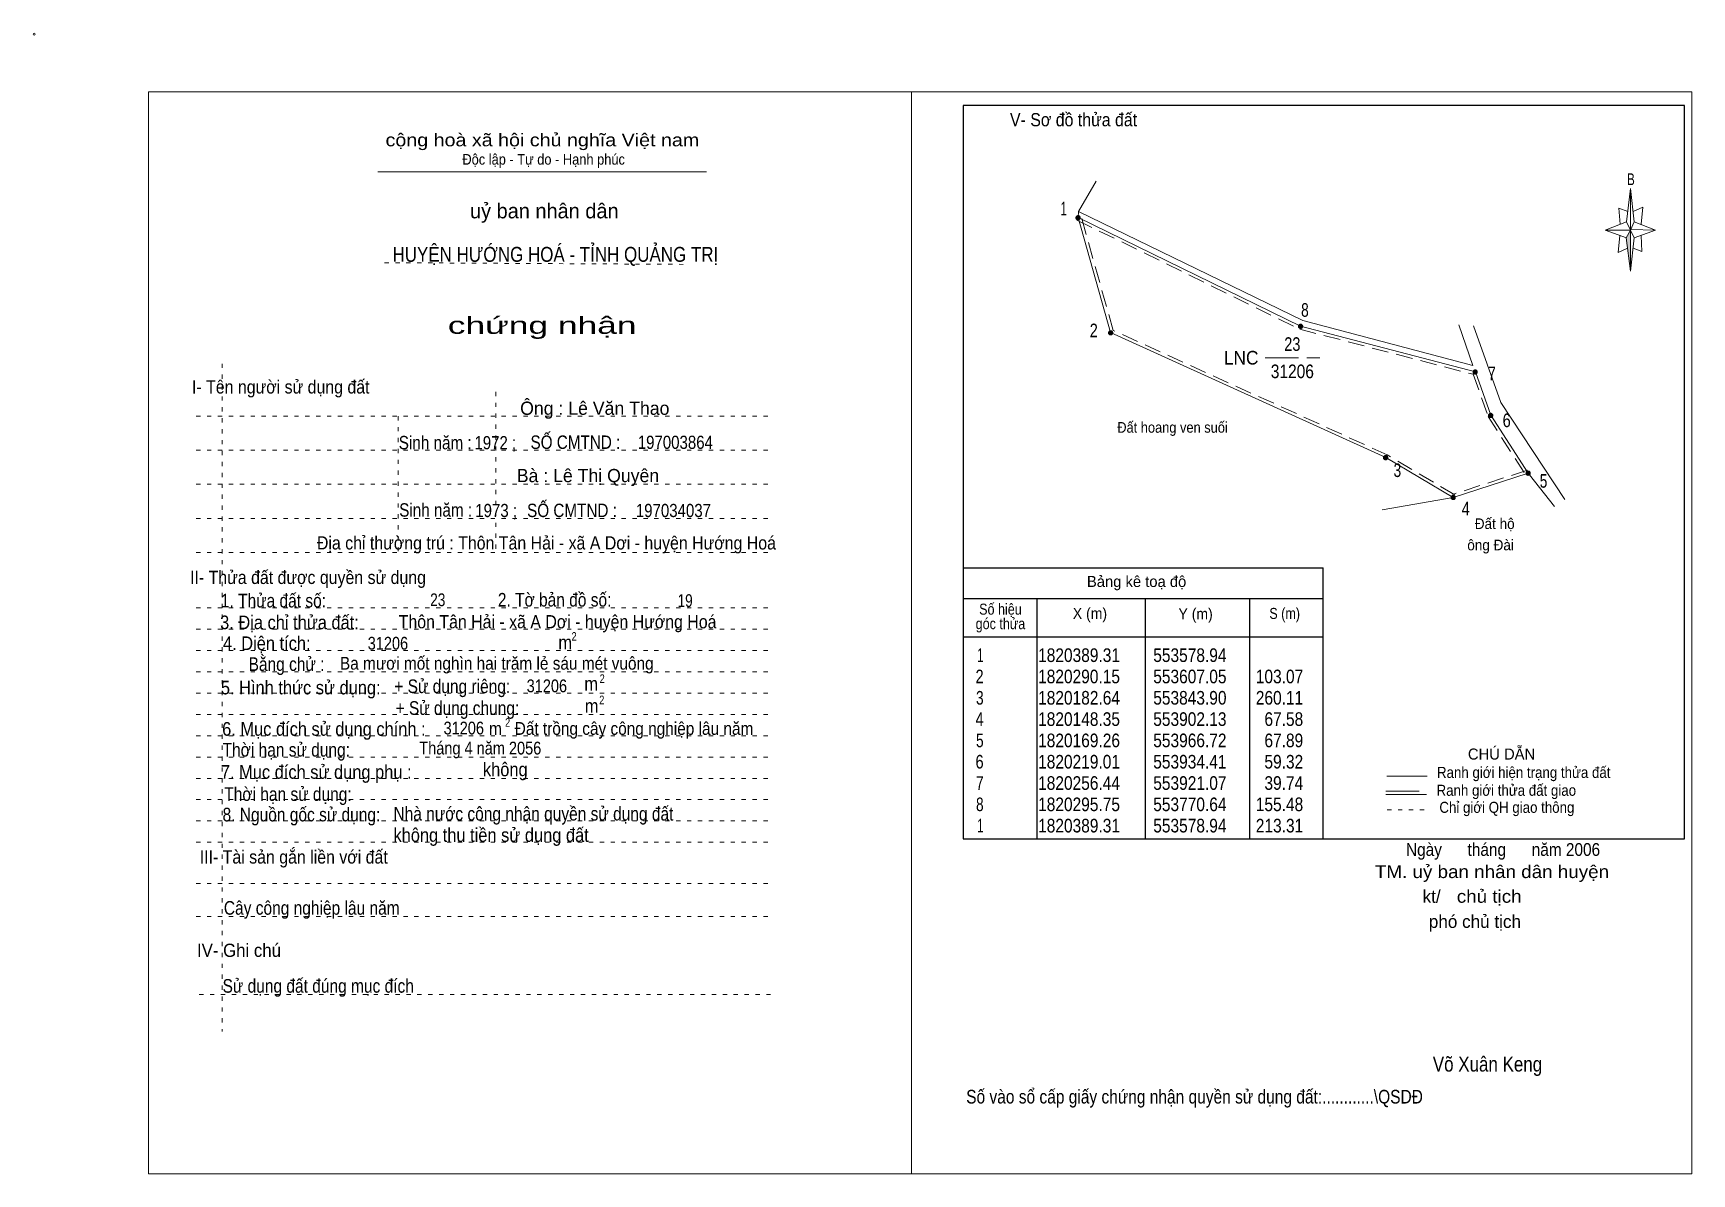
# Model space of a CAD drawing. Header units: centimetres. Extents: x -1.6 to 37.4, y -1.3 to 25.5.
import ezdxf
from ezdxf.enums import TextEntityAlignment as Align

# ---------------------------------------------------------------- set-up
doc = ezdxf.new("R2010")
doc.units = ezdxf.units.CM
doc.header["$LTSCALE"] = 0.13
for name, pattern in [('DOTTED', [1.5, 0.3, -1.2]), ('LONG_DASHED', [7.5, 6, -1.5]), ('MEDIUM_DASHED', [4.5, 3, -1.5])]:
    doc.linetypes.add(name, pattern=pattern)
for name, color, linetype, lineweight in [('1', 7, 'DOTTED', 13), ('10', 7, 'Continuous', 13), ('2', 7, 'Continuous', 25), ('22', 7, 'Continuous', 13), ('3', 7, 'Continuous', 13), ('30', 7, 'Continuous', 13), ('32', 7, 'LONG_DASHED', 13), ('33', 7, 'LONG_DASHED', 13), ('35', 7, 'Continuous', 13)]:
    doc.layers.add(name, color=color, linetype=linetype, lineweight=lineweight)

msp = doc.modelspace()

# ---------------------------------------------------------------- hatches: boundary and pattern name
at = {"layer": '30'}
msp.add_hatch(color=256, dxfattribs=at).paths.add_polyline_path([(35.91, 20.87), (35.91, 19.91), (35.81, 20.69)])
at = {"layer": '32'}
for points in [[(22.9958, 21.1642, 1), (22.8958, 21.1642, 1)], [(23.7615, 18.463, 1), (23.6615, 18.463, 1)], [(28.2179, 18.6155, 1), (28.1179, 18.6155, 1)], [(32.3157, 17.5447, 1), (32.2157, 17.5447, 1)], [(32.6791, 16.5251, 1), (32.5791, 16.5251, 1)], [(30.2135, 15.5343, 1), (30.1135, 15.5343, 1)], [(33.5592, 15.1698, 1), (33.4592, 15.1698, 1)], [(31.7998, 14.6002, 1), (31.6998, 14.6002, 1)]]:
    msp.add_hatch(color=256, dxfattribs=at).paths.add_polyline_path(points)

# ---------------------------------------------------------------- linework, layer by layer
at = {"layer": '1', "linetype": 'Continuous'}
msp.add_line((6.51, 22.24), (14.23, 22.24), dxfattribs=at)
at = {"layer": '1'}
for p, q in [((6.67, 20.11), (13.82, 20.07)), ((2.86, 17.74), (2.86, 2.07)), ((9.28, 17.08), (9.28, 13.31)), ((2.25, 16.51), (15.75, 16.51)), ((6.99, 16.51), (6.99, 13.31)), ((2.25, 15.71), (15.75, 15.71)), ((2.25, 14.91), (15.75, 14.91)), ((2.25, 14.11), (15.75, 14.11)), ((2.25, 13.31), (15.75, 13.31)), ((2.25, 12.01), (15.75, 12.01)), ((2.25, 11.51), (15.75, 11.51)), ((2.25, 11.01), (15.75, 11.01)), ((2.25, 10.51), (15.75, 10.51)), ((2.25, 10.01), (15.75, 10.01)), ((2.25, 9.51), (15.75, 9.51)), ((2.25, 9.01), (15.75, 9.01)), ((2.25, 8.51), (15.75, 8.51)), ((2.25, 8.01), (15.75, 8.01)), ((2.25, 7.51), (15.75, 7.51)), ((2.25, 7.01), (15.75, 7.01)), ((2.25, 6.51), (15.75, 6.51)), ((2.25, 5.54), (15.75, 5.54)), ((2.25, 4.77), (15.75, 4.77)), ((2.32, 2.94), (15.82, 2.94))]:
    msp.add_line(p, q, dxfattribs=at)
at = {"layer": '10'}
for p, q in [((23.37, 22.02), (22.96, 21.31)), ((30.08, 14.31), (31.75, 14.6))]:
    msp.add_line(p, q, dxfattribs=at)
at = {"layer": '10', "linetype": 'MEDIUM_DASHED'}
msp.add_line((33.49, 15.24), (31.73, 14.67), dxfattribs=at)
for points in [[(22.92, 21.11), (28.15, 18.55), (32.22, 17.49), (32.57, 16.5), (33.45, 15.13)], [(31.79, 14.66), (30.2, 15.6), (23.77, 18.52), (23.02, 21.19)]]:
    msp.add_lwpolyline(points, dxfattribs=at)
at = {"layer": '10'}
for points in [[(31.75, 14.6), (30.17, 15.54), (23.71, 18.47), (22.95, 21.17)], [(22.95, 21.17), (28.17, 18.62), (32.27, 17.55), (32.63, 16.53), (33.51, 15.17), (31.75, 14.6)], [(22.96, 21.31), (28.22, 18.75), (32.21, 17.7), (31.88, 18.65)], [(32.23, 18.63), (32.87, 16.83), (34.37, 14.55)], [(33.51, 15.17), (33.54, 15.13), (34.13, 14.39)]]:
    msp.add_lwpolyline(points, dxfattribs=at)
msp.add_circle((-1.55, 25.47), 0.025, dxfattribs=at)
at = {"layer": '2'}
for p, q in [((20.25, 12.95), (28.7, 12.95)), ((28.7, 6.59), (28.7, 12.95)), ((20.25, 12.23), (28.7, 12.23)), ((21.99, 6.59), (21.99, 12.23)), ((24.53, 10.89), (24.53, 12.23)), ((26.97, 12.23), (26.97, 6.59)), ((20.25, 11.33), (28.7, 11.33))]:
    msp.add_line(p, q, dxfattribs=at)
msp.add_lwpolyline([(37.18, 23.8), (20.25, 23.8), (20.25, 6.59), (37.18, 6.59)], close=True, dxfattribs=at)
msp.add_lwpolyline([(24.53, 6.59), (24.53, 10.39), (24.53, 10.89)], dxfattribs=at)
at = {"layer": '22'}
msp.add_line((22.96, 21.31), (22.95, 21.17), dxfattribs=at)
at = {"layer": '3'}
msp.add_line((19.04, 24.12), (19.04, -1.27), dxfattribs=at)
for points in [[(19.04, 24.12), (1.13, 24.12), (1.13, -1.27), (19.04, -1.27)], [(19.04, -1.27), (37.35, -1.27), (37.35, 24.12), (19.04, 24.12)]]:
    msp.add_lwpolyline(points, dxfattribs=at)
at = {"layer": '30'}
for p, q in [((35.82, 21.07), (35.91, 21.85)), ((36, 21.07), (36.5, 20.87)), ((35.82, 20.69), (35.32, 20.87)), ((36, 20.69), (35.91, 19.91)), ((36.16, 20.75), (36.18, 20.37)), ((36.18, 20.37), (35.97, 20.45))]:
    msp.add_line(p, q, dxfattribs=at)
for points in [[(35.91, 21.85), (36, 21.07), (35.91, 20.87)], [(35.91, 20.87), (35.32, 20.87), (35.82, 21.07), (36, 20.69), (36.5, 20.87), (35.91, 20.89)], [(35.91, 20.87), (35.91, 19.91), (35.81, 20.69)]]:
    msp.add_lwpolyline(points, close=True, dxfattribs=at)
for points in [[(35.97, 21.31), (36.2, 21.41), (36.16, 21.01)], [(35.91, 20.87), (35.82, 21.07), (35.32, 20.87)], [(35.85, 21.31), (35.64, 21.39), (35.67, 21.01)], [(35.66, 20.75), (35.62, 20.35), (35.84, 20.45)], [(35.91, 20.87), (36, 20.69), (36.5, 20.87)]]:
    msp.add_lwpolyline(points, dxfattribs=at)
at = {"layer": '32'}
for centre in [(22.9458, 21.1642), (23.7115, 18.463), (28.1679, 18.6155), (32.2657, 17.5447), (32.6291, 16.5251), (30.1635, 15.5343), (33.5092, 15.1698), (31.7498, 14.6002)]:
    msp.add_circle(centre, 0.05, dxfattribs=at)
at = {"layer": '33'}
msp.add_line((27.34, 17.88), (28.62, 17.88), dxfattribs=at)
at = {"layer": '35'}
for p, q in [((30.19, 8.06), (31.14, 8.06)), ((30.17, 7.63), (31.12, 7.63))]:
    msp.add_line(p, q, dxfattribs=at)
at = {"layer": '35', "linetype": 'LONG_DASHED'}
msp.add_line((30.17, 7.71), (31.12, 7.71), dxfattribs=at)
at = {"layer": '35', "linetype": 'DOTTED'}
msp.add_line((30.2, 7.27), (31.19, 7.27), dxfattribs=at)

# ---------------------------------------------------------------- texts
at = {"layer": '1'}
for s, height, width, p in [('V- Sơ đồ thửa đất', 0.31, 0.9, (22.84, 23.31)), ('cộng hoà xã hội chủ nghĩa Việt nam', 0.3, 1.15, (10.375, 22.84)), ('Độc lập - Tự do - Hạnh phúc', 0.25, 0.9, (10.405, 22.41)), ('chứng nhận', 0.4, 1.55, (10.37, 18.44)), ('I- Tên người sử dụng đất', 0.31, 0.9, (4.235, 17.04)), ('II- Thửa đất được quyền sử dụng', 0.31, 0.9, (4.875, 12.57)), ('III- Tài sản gắn liền với đất', 0.31, 0.9, (4.54, 6.01)), ('IV- Ghi chú', 0.31, 0.95, (3.255, 3.82))]:
    msp.add_text(s, height=height, dxfattribs=dict(at, width=width)).set_placement(p, align=Align.CENTER)
msp.add_text('uỷ ban nhân dân', height=0.35, dxfattribs=at).set_placement((10.42, 21.15), align=Align.CENTER)
at = {"layer": '10'}
for s, height, p in [('Ông : Lê Văn Thao', 0.31, (11.605, 16.54)), ('Bà : Lê Thị Quyên', 0.31, (11.445, 14.96)), ('kt/ ', 0.3, (31.3, 5.09)), ('phó chủ tịch ', 0.3, (32.315, 4.5))]:
    msp.add_text(s, height=height, dxfattribs=at).set_placement(p, align=Align.CENTER)
for s, height, width, p in [('Đất hoang ven suối ', 0.25, 0.9, (25.205, 16.12)), ('Sinh năm :', 0.3149, 0.85, (7.86, 15.73)), ('1972 ;', 0.31, 0.85, (9.27, 15.73)), ('SỐ CMTND :', 0.3149, 0.85, (11.15, 15.74)), ('197003864', 0.31, 0.85, (13.495, 15.74)), ('Sinh năm :', 0.3149, 0.85, (7.87, 14.15)), ('1973 ;', 0.31, 0.85, (9.29, 14.14)), ('SỐ CMTND :', 0.3149, 0.85, (11.07, 14.14)), ('197034037', 0.31, 0.85, (13.45, 14.14)), ('Địa chỉ thường trú : Thôn Tân Hải - xã A Dơi - huyện Hướng Hoá', 0.31, 0.9, (10.47, 13.38)), ('23', 0.3, 0.8, (7.92, 12.05)), ('19', 0.3, 0.8, (13.725, 12.03)), (' Thôn Tân Hải - xã A Dơi - huyện Hướng Hoá', 0.31, 0.9, (10.68, 11.53)), ('31206', 0.3, 0.85, (6.75, 11.03)), ('Ba mươi mốt nghìn hai trăm lẻ sáu mét vuông ', 0.3, 0.9, (9.355, 10.56)), ('31206', 0.3, 0.85, (10.48, 10.03)), ('31206', 0.3, 0.85, (8.53, 9.04)), ('m   Đất trồng cây công nghiệp lâu năm ', 0.3, 0.9, (12.275, 9.03)), ('Tháng 4 năm 2056 ', 0.3, 0.85, (8.965, 8.57)), ('Ngày      tháng      năm 2006', 0.3, 0.9, (32.92, 6.19)), ('TM. uỷ ban nhân dân huyện', 0.3, 1.1, (32.66, 5.67)), ('chủ tịch', 0.3, 1.1, (32.595, 5.09)), ('Võ Xuân Keng ', 0.35, 0.85, (32.61, 1.13))]:
    msp.add_text(s, height=height, dxfattribs=dict(at, width=width)).set_placement(p, align=Align.CENTER)
at = {"layer": '10', "width": 0.95}
for s, p in [('  Đất hộ', (32.08, 13.86)), ('ông Đài', (32.08, 13.36))]:
    msp.add_text(s, height=0.25, dxfattribs=at).set_placement(p)
at = {"layer": '2'}
for s, height, width, p in [('HUYỆN HƯỚNG HOÁ - TỈNH QUẢNG TRỊ', 0.35, 0.85, (10.68, 20.13)), ('Số hiệu', 0.2591, 0.85, (21.125, 11.85)), ('3. Địa chỉ thửa đất:', 0.32, 0.9, (4.44, 11.51)), ('góc thửa', 0.2591, 0.85, (21.125, 11.51)), ('X (m)', 0.2591, 0.95, (23.225, 11.75)), ('Y (m)', 0.2591, 0.95, (25.705, 11.74)), ('S (m)', 0.2591, 0.85, (27.795, 11.75)), ('Số vào sổ cấp giấy chứng nhận quyền sử dụng đất:............\\QSDĐ', 0.32, 0.85, (25.68, 0.38))]:
    msp.add_text(s, height=height, dxfattribs=dict(at, width=width)).set_placement(p, align=Align.CENTER)
msp.add_text('Bảng kê toạ độ', height=0.2591, dxfattribs=at).set_placement((24.32, 12.5), align=Align.CENTER)
for s, height, width, p in [('1. Thửa đất số:', 0.32, 0.85, (2.83, 12.02)), ('2. Tờ bản đồ số:', 0.32, 0.85, (9.33, 12.04)), ('4. Diện tích:', 0.32, 0.9, (2.88, 11.02)), ('m', 0.32, 0.9, (10.75, 11.04)), ('2', 0.2, 0.8, (11.06, 11.24)), ('Bằng chử :', 0.32, 0.85, (3.48, 10.53)), ('5. Hình thức sử dụng:', 0.32, 0.9, (2.83, 9.98)), ('+ Sử dụng riêng:', 0.32, 0.85, (6.9, 10.01)), ('m', 0.32, 0.9, (11.36, 10.07)), ('2', 0.2, 0.8, (11.72, 10.25)), ('+ Sử dụng chung:', 0.32, 0.85, (6.93, 9.5)), ('m', 0.32, 0.9, (11.37, 9.55)), ('2', 0.2, 0.8, (11.71, 9.75)), ('6. Mục đích sử dụng chính : ', 0.32, 0.9, (2.86, 9.01)), ('2', 0.2, 0.8, (9.5, 9.22)), ('Thời hạn sử dụng: ', 0.32, 0.85, (2.87, 8.52)), ('7. Mục đích sử dụng phụ : ', 0.32, 0.9, (2.83, 8)), ('không', 0.32, 0.9, (8.98, 8.06)), ('Thời hạn sử dụng: ', 0.32, 0.85, (2.91, 7.48)), ('8. Nguồn gốc sử dụng: ', 0.32, 0.85, (2.87, 7)), ('Nhà nước công nhận quyền sử dụng đất  ', 0.32, 0.85, (6.88, 7.02)), ('không thu tiền sử dụng đất', 0.32, 0.9, (6.88, 6.52)), ('Cây công nghiệp lâu năm', 0.32, 0.85, (2.9, 4.81)), ('Sử dụng đất đúng mục đích', 0.32, 0.85, (2.87, 2.98))]:
    msp.add_text(s, height=height, dxfattribs=dict(at, width=width)).set_placement(p)
at = {"layer": '30', "width": 0.75}
msp.add_text('B', height=0.2756, dxfattribs=at).set_placement((35.92, 21.93), align=Align.CENTER)
at = {"layer": '30'}
for s, width, p in [('1', 0.65, (20.73, 10.74)), ('1820389.31', 0.85, (23.93, 10.74)), ('553578.94', 0.85, (26.43, 10.74)), ('553578.94', 0.85, (26.43, 10.74)), ('2', 0.8, (20.73, 10.24)), ('1820290.15', 0.85, (23.93, 10.24)), ('553607.05', 0.85, (26.43, 10.24)), ('103.07', 0.85, (28.23, 10.24)), ('3', 0.75, (20.73, 9.74)), ('1820182.64', 0.85, (23.93, 9.74)), ('553843.90', 0.85, (26.43, 9.74)), ('260.11', 0.85, (28.23, 9.74)), ('4', 0.8, (20.73, 9.24)), ('1820148.35', 0.85, (23.93, 9.24)), ('553902.13', 0.85, (26.43, 9.24)), ('67.58', 0.85, (28.23, 9.24)), ('5', 0.75, (20.73, 8.74)), ('1820169.26', 0.85, (23.93, 8.74)), ('553966.72', 0.85, (26.43, 8.74)), ('67.89', 0.85, (28.23, 8.74)), ('6', 0.8, (20.73, 8.24)), ('1820219.01', 0.85, (23.93, 8.24)), ('553934.41', 0.85, (26.43, 8.24)), ('59.32', 0.85, (28.23, 8.24)), ('7', 0.75, (20.73, 7.74)), ('1820256.44', 0.85, (23.93, 7.74)), ('553921.07', 0.85, (26.43, 7.74)), ('39.74', 0.85, (28.23, 7.74)), ('8', 0.75, (20.73, 7.24)), ('1820295.75', 0.85, (23.93, 7.24)), ('553770.64', 0.85, (26.43, 7.24)), ('155.48', 0.85, (28.23, 7.24)), ('1', 0.65, (20.73, 6.74)), ('1820389.31', 0.85, (23.93, 6.74)), ('553578.94', 0.85, (26.43, 6.74)), ('213.31', 0.85, (28.23, 6.74))]:
    msp.add_text(s, height=0.32, dxfattribs=dict(at, width=width)).set_placement(p, align=Align.RIGHT)
at = {"layer": '32'}
for s, width, p in [('1', 0.65, (22.61, 21.22)), ('8', 0.75, (28.27, 18.84)), ('2', 0.8, (23.315, 18.36)), ('7', 0.75, (32.66, 17.35)), ('6', 0.8, (33.005, 16.25)), ('3', 0.75, (30.44, 15.08)), ('5', 0.75, (33.87, 14.83)), ('4', 0.8, (32.045, 14.18))]:
    msp.add_text(s, height=0.32, dxfattribs=dict(at, width=width)).set_placement(p, align=Align.CENTER)
at = {"layer": '33'}
for s, width, p in [('23', 0.8, (27.975, 18.04)), ('31206', 0.85, (27.975, 17.4))]:
    msp.add_text(s, height=0.32, dxfattribs=dict(at, width=width)).set_placement(p, align=Align.CENTER)
at = {"layer": '33', "width": 0.95}
msp.add_text('LNC', height=0.32, dxfattribs=at).set_placement((27.18, 17.72), align=Align.RIGHT)
at = {"layer": '35'}
msp.add_text('CHÚ DẪN', height=0.2591, dxfattribs=at).set_placement((32.885, 8.45), align=Align.CENTER)
at = {"layer": '35', "width": 0.9}
for s, p in [('Ranh giới hiện trạng thửa đất', (33.405, 8.02)), ('Ranh giới thửa đất giao ', (33.04, 7.6)), ('Chỉ giới QH giao thông', (33.01, 7.2))]:
    msp.add_text(s, height=0.2591, dxfattribs=at).set_placement(p, align=Align.CENTER)

doc.saveas('drawing.dxf')
